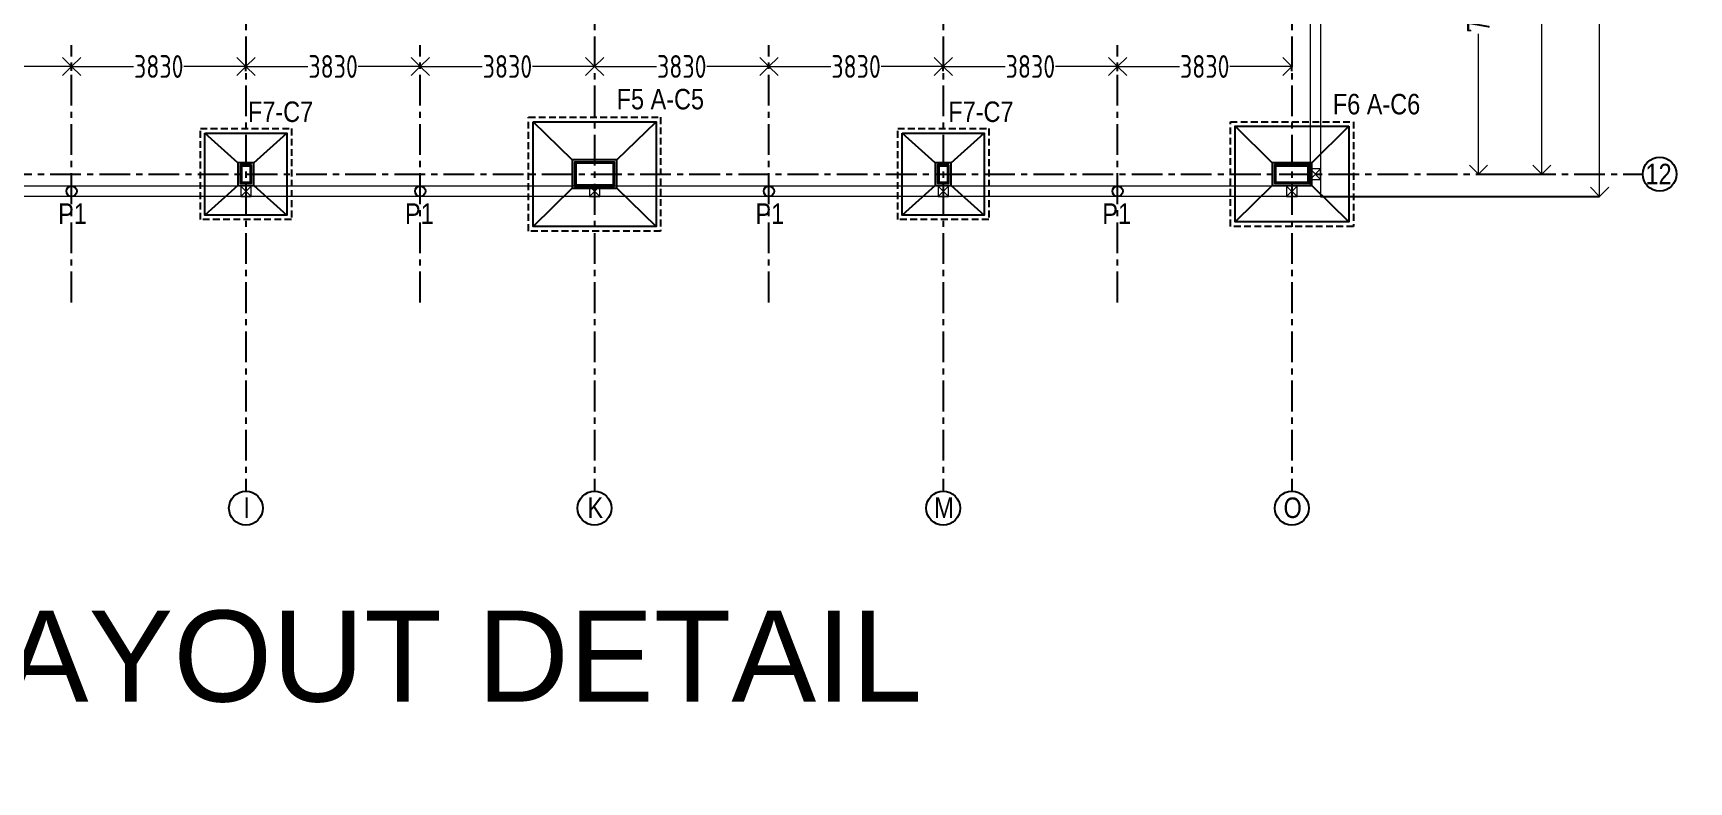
# Model space of a CAD drawing. Header units: inches. Extents: x -605 to 2991212, y -2872845 to 0.
# Drawn here: x 2313689 to 2350067, y -2125764 to -2109321 of the extents above; entities that cross this region are included whole.
import ezdxf
from ezdxf import colors
from ezdxf.entities.mleader import LeaderData, LeaderLine
from ezdxf.math import Vec2, Vec3

# ---------------------------------------------------------------- set-up
doc = ezdxf.new("R2010")
doc.units = ezdxf.units.IN
doc.header["$LTSCALE"] = 600
doc.header["$MEASUREMENT"] = 0
doc.linetypes.add('CENTER', pattern=[2, 1.25, -0.25, 0.25, -0.25])
doc.linetypes.add('DASHED2', pattern=[0.375, 0.25, -0.125])
for name, color, linetype, lineweight in [('PV_MASONRY', 10, 'Continuous', 0), ('PV_TEXT_ROMANS', 7, 'Continuous', 0), ('rDIMension', 1, 'Continuous', 18), ('rRCC 2', 40, 'Continuous', 15)]:
    doc.layers.add(name, color=color, linetype=linetype, lineweight=lineweight)
doc.layers.add('SnT-CENTER2', color=8, linetype='CENTER')
doc.styles.add('DIM', font='geniso.shx', dxfattribs={"width": 0.85})
doc.styles.add('J.P', font='ARIALN.TTF')
doc.styles.get("Standard").update_dxf_attribs({"font": 'arial.ttf'})
doc.styles.add('TEXT3', font='geniso.shx')
doc.dimstyles.new('ST-100', dxfattribs={"dimscale": 100, "dimtxt": 2.5, "dimasz": 2, "dimexe": 0.18, "dimexo": 0.0625, "dimgap": 0.2, "dimtad": 0, "dimdec": 0, "dimzin": 0, "dimdsep": 46, "dimtxsty": 'DIM', "dimblk": 'OPEN90', "dimcen": 0.09, "dimclrd": 256, "dimclrt": 7, "dimadec": 0, "dimazin": 0, "dimtfac": 1, "dimtdec": 0, "dimtofl": 0, "dimtmove": 0, "dimatfit": 3, "dimldrblk": 'OPEN90', "dimfxl": 1, "dimtolj": 1, "dimtzin": 0, "dimlwd": -1, "dimarcsym": 0})

# ---------------------------------------------------------------- blocks, each defined once
blk = doc.blocks.new('_Open90')
at = {"color": 0, "linetype": 'ByBlock', "lineweight": -2}
for p, q in [((0, 0), (-1, 0)), ((-0.5, 0.5), (0, 0)), ((0, 0), (-0.5, -0.5))]:
    blk.add_line(p, q, dxfattribs=at)
blk = doc.blocks.new('*D600')
at = {"layer": 'Defpoints', "color": 0, "linetype": 'ByBlock'}
for p in [(2345444, -2105147), (2345444, -2112417), (2345444, -2112417)]:
    blk.add_point(p, dxfattribs=at)
at = {"layer": 'rDIMension', "color": 0, "linetype": 'ByBlock', "lineweight": -2}
for p, q in [((2345444, -2105147), (2345444, -2105147)), ((2345444, -2112417), (2345444, -2112417))]:
    blk.add_line(p, q, dxfattribs=at)
at = {"layer": 'rDIMension'}
for p, q in [((2345444, -2105547), (2345444, -2108230)), ((2345444, -2112017), (2345444, -2109333))]:
    blk.add_line(p, q, dxfattribs=at)
at = {"layer": 'rDIMension', "linetype": 'ByBlock', "xscale": 400, "yscale": 400, "zscale": 400}
for p, rotation in [((2345444, -2105147), 90), ((2345444, -2112417), 270)]:
    blk.add_blockref('_Open90', p, dxfattribs=dict(at, rotation=rotation))
at = {"layer": 'rDIMension', "color": 7, "linetype": 'ByBlock', "insert": (2345444, -2108782), "char_height": 500, "attachment_point": 5, "rotation": 90, "style": 'DIM'}
blk.add_mtext('\\A1;7270', dxfattribs=at)
blk = doc.blocks.new('*D604')
at = {"layer": 'Defpoints', "color": 0, "linetype": 'ByBlock'}
for p in [(2310705, -2110086), (2314535, -2110054), (2314535, -2110151)]:
    blk.add_point(p, dxfattribs=at)
at = {"layer": 'rDIMension', "color": 0, "linetype": 'ByBlock', "lineweight": -2}
for p, q in [((2310705, -2110086), (2310705, -2110054)), ((2314535, -2110151), (2314535, -2110054))]:
    blk.add_line(p, q, dxfattribs=at)
at = {"layer": 'rDIMension'}
for p, q in [((2311105, -2110054), (2312068, -2110054)), ((2314135, -2110054), (2313171, -2110054))]:
    blk.add_line(p, q, dxfattribs=at)
at = {"layer": 'rDIMension', "linetype": 'ByBlock', "xscale": 400, "yscale": 400, "zscale": 400, "rotation": 180}
blk.add_blockref('_Open90', (2310705, -2110054), dxfattribs=at)
at = {"layer": 'rDIMension', "linetype": 'ByBlock', "xscale": 400, "yscale": 400, "zscale": 400}
blk.add_blockref('_Open90', (2314535, -2110054), dxfattribs=at)
at = {"layer": 'rDIMension', "color": 7, "linetype": 'ByBlock', "insert": (2312620, -2110054), "char_height": 500, "attachment_point": 5, "style": 'DIM'}
blk.add_mtext('\\A1;3830', dxfattribs=at)
blk = doc.blocks.new('*D605')
at = {"layer": 'Defpoints', "color": 0, "linetype": 'ByBlock'}
for p in [(2314535, -2110151), (2318365, -2110054), (2318365, -2110159)]:
    blk.add_point(p, dxfattribs=at)
at = {"layer": 'rDIMension', "color": 0, "linetype": 'ByBlock', "lineweight": -2}
for p, q in [((2314535, -2110151), (2314535, -2110054)), ((2318365, -2110159), (2318365, -2110054))]:
    blk.add_line(p, q, dxfattribs=at)
at = {"layer": 'rDIMension'}
for p, q in [((2314935, -2110054), (2315898, -2110054)), ((2317965, -2110054), (2317001, -2110054))]:
    blk.add_line(p, q, dxfattribs=at)
at = {"layer": 'rDIMension', "linetype": 'ByBlock', "xscale": 400, "yscale": 400, "zscale": 400, "rotation": 180}
blk.add_blockref('_Open90', (2314535, -2110054), dxfattribs=at)
at = {"layer": 'rDIMension', "linetype": 'ByBlock', "xscale": 400, "yscale": 400, "zscale": 400}
blk.add_blockref('_Open90', (2318365, -2110054), dxfattribs=at)
at = {"layer": 'rDIMension', "color": 7, "linetype": 'ByBlock', "insert": (2316450, -2110054), "char_height": 500, "attachment_point": 5, "style": 'DIM'}
blk.add_mtext('\\A1;3830', dxfattribs=at)
blk = doc.blocks.new('*D606')
at = {"layer": 'Defpoints', "color": 0, "linetype": 'ByBlock'}
for p in [(2318365, -2110159), (2322195, -2110054), (2322195, -2110067)]:
    blk.add_point(p, dxfattribs=at)
at = {"layer": 'rDIMension', "color": 0, "linetype": 'ByBlock', "lineweight": -2}
for p, q in [((2318365, -2110159), (2318365, -2110054)), ((2322195, -2110067), (2322195, -2110054))]:
    blk.add_line(p, q, dxfattribs=at)
at = {"layer": 'rDIMension'}
for p, q in [((2318765, -2110054), (2319728, -2110054)), ((2321795, -2110054), (2320831, -2110054))]:
    blk.add_line(p, q, dxfattribs=at)
at = {"layer": 'rDIMension', "linetype": 'ByBlock', "xscale": 400, "yscale": 400, "zscale": 400, "rotation": 180}
blk.add_blockref('_Open90', (2318365, -2110054), dxfattribs=at)
at = {"layer": 'rDIMension', "linetype": 'ByBlock', "xscale": 400, "yscale": 400, "zscale": 400}
blk.add_blockref('_Open90', (2322195, -2110054), dxfattribs=at)
at = {"layer": 'rDIMension', "color": 7, "linetype": 'ByBlock', "insert": (2320280, -2110054), "char_height": 500, "attachment_point": 5, "style": 'DIM'}
blk.add_mtext('\\A1;3830', dxfattribs=at)
blk = doc.blocks.new('*D607')
at = {"layer": 'Defpoints', "color": 0, "linetype": 'ByBlock'}
for p in [(2322195, -2110067), (2326025, -2110028), (2326025, -2110054)]:
    blk.add_point(p, dxfattribs=at)
at = {"layer": 'rDIMension', "color": 0, "linetype": 'ByBlock', "lineweight": -2}
for p, q in [((2322195, -2110067), (2322195, -2110054)), ((2326025, -2110028), (2326025, -2110054))]:
    blk.add_line(p, q, dxfattribs=at)
at = {"layer": 'rDIMension'}
for p, q in [((2322595, -2110054), (2323558, -2110054)), ((2325625, -2110054), (2324661, -2110054))]:
    blk.add_line(p, q, dxfattribs=at)
at = {"layer": 'rDIMension', "linetype": 'ByBlock', "xscale": 400, "yscale": 400, "zscale": 400, "rotation": 180}
blk.add_blockref('_Open90', (2322195, -2110054), dxfattribs=at)
at = {"layer": 'rDIMension', "linetype": 'ByBlock', "xscale": 400, "yscale": 400, "zscale": 400}
blk.add_blockref('_Open90', (2326025, -2110054), dxfattribs=at)
at = {"layer": 'rDIMension', "color": 7, "linetype": 'ByBlock', "insert": (2324110, -2110054), "char_height": 500, "attachment_point": 5, "style": 'DIM'}
blk.add_mtext('\\A1;3830', dxfattribs=at)
blk = doc.blocks.new('*D608')
at = {"layer": 'Defpoints', "color": 0, "linetype": 'ByBlock'}
for p in [(2326025, -2110028), (2329855, -2110040), (2329855, -2110054)]:
    blk.add_point(p, dxfattribs=at)
at = {"layer": 'rDIMension', "color": 0, "linetype": 'ByBlock', "lineweight": -2}
for p, q in [((2326025, -2110028), (2326025, -2110054)), ((2329855, -2110040), (2329855, -2110054))]:
    blk.add_line(p, q, dxfattribs=at)
at = {"layer": 'rDIMension'}
for p, q in [((2326425, -2110054), (2327388, -2110054)), ((2329455, -2110054), (2328491, -2110054))]:
    blk.add_line(p, q, dxfattribs=at)
at = {"layer": 'rDIMension', "linetype": 'ByBlock', "xscale": 400, "yscale": 400, "zscale": 400, "rotation": 180}
blk.add_blockref('_Open90', (2326025, -2110054), dxfattribs=at)
at = {"layer": 'rDIMension', "linetype": 'ByBlock', "xscale": 400, "yscale": 400, "zscale": 400}
blk.add_blockref('_Open90', (2329855, -2110054), dxfattribs=at)
at = {"layer": 'rDIMension', "color": 7, "linetype": 'ByBlock', "insert": (2327940, -2110054), "char_height": 500, "attachment_point": 5, "style": 'DIM'}
blk.add_mtext('\\A1;3830', dxfattribs=at)
blk = doc.blocks.new('*D609')
at = {"layer": 'Defpoints', "color": 0, "linetype": 'ByBlock'}
for p in [(2329855, -2110040), (2333685, -2110054), (2333685, -2110159)]:
    blk.add_point(p, dxfattribs=at)
at = {"layer": 'rDIMension', "color": 0, "linetype": 'ByBlock', "lineweight": -2}
for p, q in [((2329855, -2110040), (2329855, -2110054)), ((2333685, -2110159), (2333685, -2110054))]:
    blk.add_line(p, q, dxfattribs=at)
at = {"layer": 'rDIMension'}
for p, q in [((2330255, -2110054), (2331218, -2110054)), ((2333285, -2110054), (2332321, -2110054))]:
    blk.add_line(p, q, dxfattribs=at)
at = {"layer": 'rDIMension', "linetype": 'ByBlock', "xscale": 400, "yscale": 400, "zscale": 400, "rotation": 180}
blk.add_blockref('_Open90', (2329855, -2110054), dxfattribs=at)
at = {"layer": 'rDIMension', "linetype": 'ByBlock', "xscale": 400, "yscale": 400, "zscale": 400}
blk.add_blockref('_Open90', (2333685, -2110054), dxfattribs=at)
at = {"layer": 'rDIMension', "color": 7, "linetype": 'ByBlock', "insert": (2331770, -2110054), "char_height": 500, "attachment_point": 5, "style": 'DIM'}
blk.add_mtext('\\A1;3830', dxfattribs=at)
blk = doc.blocks.new('*D610')
at = {"layer": 'Defpoints', "color": 0, "linetype": 'ByBlock'}
for p in [(2333685, -2110159), (2337515, -2110054), (2337515, -2110158)]:
    blk.add_point(p, dxfattribs=at)
at = {"layer": 'rDIMension', "color": 0, "linetype": 'ByBlock', "lineweight": -2}
for p, q in [((2333685, -2110159), (2333685, -2110054)), ((2337515, -2110158), (2337515, -2110054))]:
    blk.add_line(p, q, dxfattribs=at)
at = {"layer": 'rDIMension'}
for p, q in [((2334085, -2110054), (2335048, -2110054)), ((2337115, -2110054), (2336151, -2110054))]:
    blk.add_line(p, q, dxfattribs=at)
at = {"layer": 'rDIMension', "linetype": 'ByBlock', "xscale": 400, "yscale": 400, "zscale": 400, "rotation": 180}
blk.add_blockref('_Open90', (2333685, -2110054), dxfattribs=at)
at = {"layer": 'rDIMension', "linetype": 'ByBlock', "xscale": 400, "yscale": 400, "zscale": 400}
blk.add_blockref('_Open90', (2337515, -2110054), dxfattribs=at)
at = {"layer": 'rDIMension', "color": 7, "linetype": 'ByBlock', "insert": (2335600, -2110054), "char_height": 500, "attachment_point": 5, "style": 'DIM'}
blk.add_mtext('\\A1;3830', dxfattribs=at)
blk = doc.blocks.new('*D611')
at = {"layer": 'Defpoints', "color": 0, "linetype": 'ByBlock'}
for p in [(2337515, -2110158), (2341345, -2110054), (2341345, -2110158)]:
    blk.add_point(p, dxfattribs=at)
at = {"layer": 'rDIMension', "color": 0, "linetype": 'ByBlock', "lineweight": -2}
for p, q in [((2337515, -2110158), (2337515, -2110054)), ((2341345, -2110158), (2341345, -2110054))]:
    blk.add_line(p, q, dxfattribs=at)
at = {"layer": 'rDIMension'}
for p, q in [((2337915, -2110054), (2338878, -2110054)), ((2340945, -2110054), (2339981, -2110054))]:
    blk.add_line(p, q, dxfattribs=at)
at = {"layer": 'rDIMension', "linetype": 'ByBlock', "xscale": 400, "yscale": 400, "zscale": 400, "rotation": 180}
blk.add_blockref('_Open90', (2337515, -2110054), dxfattribs=at)
at = {"layer": 'rDIMension', "linetype": 'ByBlock', "xscale": 400, "yscale": 400, "zscale": 400}
blk.add_blockref('_Open90', (2341345, -2110054), dxfattribs=at)
at = {"layer": 'rDIMension', "color": 7, "linetype": 'ByBlock', "insert": (2339430, -2110054), "char_height": 500, "attachment_point": 5, "style": 'DIM'}
blk.add_mtext('\\A1;3830', dxfattribs=at)
blk = doc.blocks.new('*D663')
at = {"layer": 'Defpoints', "color": 0, "linetype": 'ByBlock'}
for p in [(2345746, -2031277), (2345746, -2112417), (2346836, -2112417)]:
    blk.add_point(p, dxfattribs=at)
at = {"layer": 'rDIMension', "color": 0, "linetype": 'ByBlock', "lineweight": -2}
for p, q in [((2345746, -2031277), (2346836, -2031277)), ((2345746, -2112417), (2346836, -2112417))]:
    blk.add_line(p, q, dxfattribs=at)
at = {"layer": 'rDIMension'}
for p, q in [((2346836, -2031677), (2346836, -2070680)), ((2346836, -2112017), (2346836, -2073015))]:
    blk.add_line(p, q, dxfattribs=at)
at = {"layer": 'rDIMension', "linetype": 'ByBlock', "xscale": 400, "yscale": 400, "zscale": 400}
for p, rotation in [((2346836, -2031277), 90), ((2346836, -2112417), 270)]:
    blk.add_blockref('_Open90', p, dxfattribs=dict(at, rotation=rotation))
at = {"layer": 'rDIMension', "color": 7, "linetype": 'ByBlock', "insert": (2346836, -2071847), "char_height": 500, "attachment_point": 5, "rotation": 90, "style": 'DIM'}
blk.add_mtext('\\A1;81140 C/C', dxfattribs=at)
blk = doc.blocks.new('*D664')
at = {"layer": 'Defpoints', "color": 0, "linetype": 'ByBlock'}
for p in [(2341864, -2030787), (2348105, -2030787), (2341975, -2112907)]:
    blk.add_point(p, dxfattribs=at)
at = {"layer": 'rDIMension', "color": 0, "linetype": 'ByBlock', "lineweight": -2}
for p, q in [((2341864, -2030787), (2348105, -2030787)), ((2341975, -2112907), (2348105, -2112907))]:
    blk.add_line(p, q, dxfattribs=at)
at = {"layer": 'rDIMension'}
for p, q in [((2348105, -2031187), (2348105, -2070616)), ((2348105, -2112507), (2348105, -2073078))]:
    blk.add_line(p, q, dxfattribs=at)
at = {"layer": 'rDIMension', "linetype": 'ByBlock', "xscale": 400, "yscale": 400, "zscale": 400}
for p, rotation in [((2348105, -2030787), 90), ((2348105, -2112907), 270)]:
    blk.add_blockref('_Open90', p, dxfattribs=dict(at, rotation=rotation))
at = {"layer": 'rDIMension', "color": 7, "linetype": 'ByBlock', "insert": (2348105, -2071847), "char_height": 500, "attachment_point": 5, "rotation": 90, "style": 'DIM'}
blk.add_mtext('\\A1;82120 O/O', dxfattribs=at)
blk = doc.blocks.new('_DotBlank')
at = {"color": 0, "linetype": 'ByBlock', "lineweight": -2}
blk.add_line((-0.5, 0), (-1, 0), dxfattribs=at)
blk.add_circle((0, 0), 0.5, dxfattribs=at)

msp = doc.modelspace()

# ---------------------------------------------------------------- linework, layer by layer
at = {"color": 7, "linetype": 'DASHED2'}
for points in [[(2324574.8, -2111166.8), (2327474.8, -2111166.8), (2327474.8, -2113666.8), (2324574.8, -2113666.8)], [(2342694.8, -2111266.8), (2342694.8, -2113566.8), (2339994.8, -2113566.8), (2339994.8, -2111266.8)], [(2317364.8, -2111416.8), (2319364.8, -2111416.8), (2319364.8, -2113416.8), (2317364.8, -2113416.8)], [(2332684.8, -2111416.8), (2334684.8, -2111416.8), (2334684.8, -2113416.8), (2332684.8, -2113416.8)]]:
    msp.add_lwpolyline(points, close=True, dxfattribs=at)
at = {"color": 1, "linetype": 'ByBlock'}
for points in [[(2324674.8, -2111266.8), (2327374.8, -2111266.8), (2327374.8, -2113566.8), (2324674.8, -2113566.8)], [(2317464.8, -2111516.8), (2319264.8, -2111516.8), (2319264.8, -2113316.8), (2317464.8, -2113316.8)], [(2332784.8, -2111516.8), (2334584.8, -2111516.8), (2334584.8, -2113316.8), (2332784.8, -2113316.8)], [(2342594.8, -2111366.8), (2342594.8, -2113466.8), (2340094.8, -2113466.8), (2340094.8, -2111366.8)], [(2318539.8, -2112166.8), (2318189.8, -2112166.8), (2318189.8, -2112666.8), (2318539.8, -2112666.8)], [(2326514.8, -2112729.3), (2326514.8, -2112104.3), (2325534.8, -2112104.3), (2325534.8, -2112729.3)], [(2333859.8, -2112166.8), (2333509.8, -2112166.8), (2333509.8, -2112666.8), (2333859.8, -2112666.8)], [(2341779.8, -2112666.8), (2341779.8, -2112166.8), (2340909.8, -2112166.8), (2340909.8, -2112666.8)]]:
    msp.add_lwpolyline(points, close=True, dxfattribs=at)
for points in [[(2325534.8, -2112105.5), (2324674.8, -2111266.8)], [(2326514.8, -2112105.5), (2327374.8, -2111266.8)], [(2318189.8, -2112166.8), (2317464.8, -2111516.8)], [(2318539.8, -2112166.8), (2319264.8, -2111516.8)], [(2333509.8, -2112166.8), (2332784.8, -2111516.8)], [(2333859.8, -2112166.8), (2334584.8, -2111516.8)], [(2340909.8, -2112166.8), (2340094.8, -2111366.8)], [(2341779.8, -2112166.8), (2342594.8, -2111366.8)], [(2318189.8, -2112666.8), (2317464.8, -2113316.8)], [(2318539.8, -2112666.8), (2319264.8, -2113316.8)], [(2325534.8, -2112728), (2324674.8, -2113566.8)], [(2326514.8, -2112728), (2327374.8, -2113566.8)], [(2333509.8, -2112666.8), (2332784.8, -2113316.8)], [(2333859.8, -2112666.8), (2334584.8, -2113316.8)], [(2340909.8, -2112666.8), (2340094.8, -2113466.8)], [(2341779.8, -2112666.8), (2342594.8, -2113466.8)]]:
    msp.add_lwpolyline(points, dxfattribs=at)
at = {"color": 3, "linetype": 'ByBlock'}
for points in [[(2318489.8, -2112216.8), (2318239.8, -2112216.8), (2318239.8, -2112616.8), (2318489.8, -2112616.8)], [(2326464.8, -2112679.3), (2326464.8, -2112154.3), (2325584.8, -2112154.3), (2325584.8, -2112679.3)], [(2333809.8, -2112216.8), (2333559.8, -2112216.8), (2333559.8, -2112616.8), (2333809.8, -2112616.8)], [(2341729.8, -2112616.8), (2341729.8, -2112216.8), (2340959.8, -2112216.8), (2340959.8, -2112616.8)]]:
    msp.add_lwpolyline(points, close=True, dxfattribs=at)
at = {"color": 2, "linetype": 'ByBlock'}
for points in [[(2318464.8, -2112241.8), (2318264.8, -2112241.8), (2318264.8, -2112591.8), (2318464.8, -2112591.8)], [(2326439.8, -2112654.3), (2326439.8, -2112179.3), (2325609.8, -2112179.3), (2325609.8, -2112654.3)], [(2333784.8, -2112241.8), (2333584.8, -2112241.8), (2333584.8, -2112591.8), (2333784.8, -2112591.8)], [(2341704.8, -2112591.8), (2341704.8, -2112241.8), (2340984.8, -2112241.8), (2340984.8, -2112591.8)]]:
    msp.add_lwpolyline(points, close=True, dxfattribs=at)
at = {"color": 1, "linetype": 'ByBlock'}
for centre in [(2349423.5, -2112416.8), (2318364.8, -2119753.1), (2326024.8, -2119753.1), (2333684.8, -2119753.1), (2341344.8, -2119753.1)]:
    msp.add_circle(centre, 372.1, dxfattribs=at)
at = {"color": 8, "linetype": 'ByBlock'}
for centre in [(2314534.8, -2112794.3), (2314534.8, -2112794.3), (2322194.8, -2112794.3), (2322194.8, -2112794.3), (2329854.8, -2112794.3), (2329854.8, -2112794.3), (2337514.8, -2112794.3), (2337514.8, -2112794.3)]:
    msp.add_circle(centre, 115, dxfattribs=at)
at = {"layer": 'PV_MASONRY', "color": 8}
for points in [[(2341974.8, -2098043.3), (2341974.8, -2112909.3), (2279434.8, -2112909.3), (2279434.8, -2082681.9)], [(2341744.8, -2098043.3), (2341744.8, -2112679.3), (2279664.8, -2112679.3), (2279664.8, -2082681.9)]]:
    msp.add_lwpolyline(points, dxfattribs=at)
at = {"layer": 'rRCC 2', "color": 6}
for p, q in [((2341974.8, -2112301.8), (2341744.8, -2112531.8)), ((2341974.8, -2112531.8), (2341744.8, -2112301.8)), ((2318479.8, -2112679.3), (2318249.8, -2112909.3)), ((2318479.8, -2112909.3), (2318249.8, -2112679.3)), ((2326139.8, -2112679.3), (2325909.8, -2112909.3)), ((2326139.8, -2112909.3), (2325909.8, -2112679.3)), ((2333799.8, -2112679.3), (2333569.8, -2112909.3)), ((2333799.8, -2112909.3), (2333569.8, -2112679.3)), ((2341459.8, -2112679.3), (2341229.8, -2112909.3)), ((2341459.8, -2112909.3), (2341229.8, -2112679.3))]:
    msp.add_line(p, q, dxfattribs=at)
for points in [[(2341974.8, -2112301.8), (2341744.8, -2112301.8), (2341744.8, -2112531.8), (2341974.8, -2112531.8)], [(2318479.8, -2112679.3), (2318249.8, -2112679.3), (2318249.8, -2112909.3), (2318479.8, -2112909.3)], [(2326139.8, -2112679.3), (2325909.8, -2112679.3), (2325909.8, -2112909.3), (2326139.8, -2112909.3)], [(2333799.8, -2112679.3), (2333569.8, -2112679.3), (2333569.8, -2112909.3), (2333799.8, -2112909.3)], [(2341459.8, -2112679.3), (2341229.8, -2112679.3), (2341229.8, -2112909.3), (2341459.8, -2112909.3)]]:
    msp.add_lwpolyline(points, close=True, dxfattribs=at)
at = {"layer": 'SnT-CENTER2', "color": 6, "ltscale": 0.9}
for p, q in [((2318364.8, -2022992.9), (2318364.8, -2119381)), ((2326024.8, -2022992.9), (2326024.8, -2119381)), ((2333684.8, -2022992.9), (2333684.8, -2119381)), ((2341344.8, -2022992.9), (2341344.8, -2119381)), ((2282746, -2112416.8), (2349051.4, -2112416.8))]:
    msp.add_line(p, q, dxfattribs=at)
at = {"layer": 'SnT-CENTER2', "color": 8, "ltscale": 0.9}
for points in [[(2314534.8, -2115233.8), (2314534.8, -2109585.9)], [(2322194.8, -2115233.8), (2322194.8, -2109585.9)], [(2329854.8, -2115233.8), (2329854.8, -2109585.9)], [(2337514.8, -2115233.8), (2337514.8, -2109585.9)]]:
    msp.add_lwpolyline(points, dxfattribs=at)

# ---------------------------------------------------------------- texts
at = {"layer": 'PV_TEXT_ROMANS', "char_height": 450, "style": 'J.P'}
for s, insert, width, attachment_point in [('\\pxqc;F5 A-C5', (2326107.1, -2110545.2), 2725.181, 1), ('\\pxqc;F7-C7', (2318660.4, -2110822.5), 931.892, 1), ('\\pxqc;F7-C7', (2334047.3, -2110822.5), 931.892, 1), ('\\pxqc;F6 A-C6', (2341947.1, -2110655.1), 2514.692, 1), ('\\pxqc;12', (2348935.1, -2112189.8), 931.892, 1), ('\\pxqc;P1', (2313486.7, -2113060), 2135.966, 1), ('\\pxqc;P1', (2323242.9, -2113060), 2135.966, 3), ('\\pxqc;P1', (2328806.7, -2113060), 2135.966, 1), ('\\pxqc;P1', (2338562.9, -2113060), 2135.966, 3), ('\\pxqc;I', (2317915.7, -2119519.1), 931.892, 1), ('\\pxqc;K', (2325575.7, -2119519.1), 931.892, 1), ('\\pxqc;M', (2333235.7, -2119519.1), 931.892, 1), ('\\pxqc;O', (2340895.7, -2119519.1), 931.892, 1)]:
    msp.add_mtext(s, dxfattribs=dict(at, insert=insert, width=width, attachment_point=attachment_point))
at = {"layer": 'rRCC 2'}
msp.add_text('FOUNDATION LAYOUT DETAIL', height=2000, dxfattribs=at).set_placement((2292245.3, -2124001.7))

# ---------------------------------------------------------------- dimensions: what is measured, and where the dimension line sits
at = {"layer": 'rDIMension', "color": 1, "linetype": 'ByBlock'}
for base, p1, p2, text, picture, middle in [((2348105.426, -2030786.7853), (2341974.7995, -2112907.2728), (2341863.7464, -2030786.7853), '<> O/O', '*D664', (2348105.426, -2071847.0291)), ((2346835.5454, -2112417.2728), (2345745.9831, -2031276.7853), (2345745.9831, -2112417.2728), '<> C/C', '*D663', (2346835.5454, -2071847.0291))]:
    dim = msp.add_linear_dim(base=base, p1=p1, p2=p2, angle=90, text=text, dimstyle='ST-100', override={"dimtxt": 5, "dimasz": 4, "dimexe": 0, "dimexo": 0, "dimblk": 'Open90', "dimtmove": 1, "dimfxl": 1.25, "dimtfillclr": 256, "dimarcsym": 2}, dxfattribs=at)
    dim.commit()
    dim.dimension.update_dxf_attribs({"geometry": picture, "text_midpoint": middle})
dim = msp.add_linear_dim(base=(2345444.2, -2112416.8), p1=(2345444.2, -2105146.9), p2=(2345444.2, -2112416.8), angle=90, dimstyle='ST-100', override={"dimtxt": 5, "dimasz": 4, "dimexe": 0, "dimexo": 0, "dimtmove": 1, "dimfxl": 1.25, "dimtfillclr": 256, "dimarcsym": 2}, dxfattribs=at)
dim.commit()
dim.dimension.update_dxf_attribs({"geometry": '*D600', "text_midpoint": (2345444.2, -2108781.8)})
at = {"layer": 'rDIMension', "color": 8, "linetype": 'ByBlock'}
for base, p1, p2, picture, middle in [((2314534.8, -2110054), (2310704.8, -2110086.3), (2314534.8, -2110151.3), '*D604', (2312619.8, -2110054)), ((2318364.8, -2110054), (2314534.8, -2110151.3), (2318364.8, -2110159.2), '*D605', (2316449.8, -2110054)), ((2322194.8, -2110054), (2318364.8, -2110159.2), (2322194.8, -2110067.5), '*D606', (2320279.8, -2110054)), ((2326024.8, -2110054), (2322194.8, -2110067.5), (2326024.8, -2110027.8), '*D607', (2324109.8, -2110054)), ((2329854.8, -2110054), (2326024.8, -2110027.8), (2329854.8, -2110039.7), '*D608', (2327939.8, -2110054)), ((2333684.8, -2110054), (2329854.8, -2110039.7), (2333684.8, -2110158.9), '*D609', (2331769.8, -2110054)), ((2337514.8, -2110054), (2333684.8, -2110158.9), (2337514.8, -2110158.2), '*D610', (2335599.8, -2110054)), ((2341344.8, -2110054), (2337514.8, -2110158.2), (2341344.8, -2110158.2), '*D611', (2339429.8, -2110054))]:
    dim = msp.add_linear_dim(base=base, p1=p1, p2=p2, dimstyle='ST-100', override={"dimtxt": 5, "dimasz": 4, "dimexe": 0, "dimexo": 0, "dimtmove": 1, "dimfxl": 1.25, "dimtfillclr": 256, "dimarcsym": 2}, dxfattribs=at)
    dim.commit()
    dim.dimension.update_dxf_attribs({"geometry": picture, "text_midpoint": middle})

# ---------------------------------------------------------------- leaders
at = {"layer": 'rRCC 2', "color": 7}
ml = msp.add_multileader_mtext('Standard', dxfattribs=at)
ml.set_content('\\A1;\\W0.85;(a)4-12# ', color=7, style='TEXT3')
ml.set_leader_properties(color=256, linetype='ByLayer', lineweight=-1)
ml.set_arrow_properties(name='DOTBLANK')
ml.build(insert=Vec2(0, 0))
ml.multileader.update_dxf_attribs({"text_top_attachment_type": 0, "text_bottom_attachment_type": 0, "dogleg_length": 7.47, "arrow_head_size": 187.5, "scale": 75})
ctx = ml.context
ctx.base_point, ctx.scale, ctx.char_height, ctx.arrow_head_size, ctx.landing_gap_size, ctx.plane_origin = Vec3(2449102.6, -2386705.8), 75, 250, 187.5, 6.75, Vec3(2444752.6, -2386753.7)
ctx.text_align_type = 2
notes = []
notes.append((ctx, [(0, (0, 0, 0), (0, 0), (1, 0), 1, [])]))
ctx.mtext.insert, ctx.mtext.alignment, ctx.mtext.flow_direction = Vec3(2450129.2, -2386574.5), 3, 5
ml = msp.add_multileader_mtext('Standard', dxfattribs=at)
ml.set_content('\\A1;\\W0.85;(a)4-12# ', color=7, style='TEXT3')
ml.set_leader_properties(color=256, linetype='ByLayer', lineweight=-1)
ml.set_arrow_properties(name='DOTBLANK')
ml.build(insert=Vec2(0, 0))
ml.multileader.update_dxf_attribs({"text_top_attachment_type": 0, "text_bottom_attachment_type": 0, "dogleg_length": 7.47, "arrow_head_size": 187.5, "scale": 75})
ctx = ml.context
ctx.base_point, ctx.scale, ctx.char_height, ctx.arrow_head_size, ctx.landing_gap_size, ctx.plane_origin = Vec3(2474235.5, -2625457.1), 75, 250, 187.5, 6.75, Vec3(2469885.5, -2625505)
ctx.text_align_type = 2
notes.append((ctx, [(0, (0, 0, 0), (0, 0), (1, 0), 1, [])]))
ctx.mtext.insert, ctx.mtext.alignment, ctx.mtext.flow_direction = Vec3(2475262.2, -2625325.8), 3, 5
for ctx, leaders in notes:
    for number, flags, end, landing, length, lines in leaders:
        leader = LeaderData()
        leader.index, (leader.has_last_leader_line, leader.has_dogleg_vector, leader.attachment_direction) = number, flags
        leader.last_leader_point, leader.dogleg_vector, leader.dogleg_length = Vec3(end), Vec3(landing), length
        for number, points, colour, breaks in lines:
            line = LeaderLine()
            line.index, line.vertices, line.color, line.breaks = number, Vec3.list(points), colors.encode_raw_color(colour), breaks
            leader.lines.append(line)
        ctx.leaders.append(leader)

doc.saveas('drawing.dxf')
